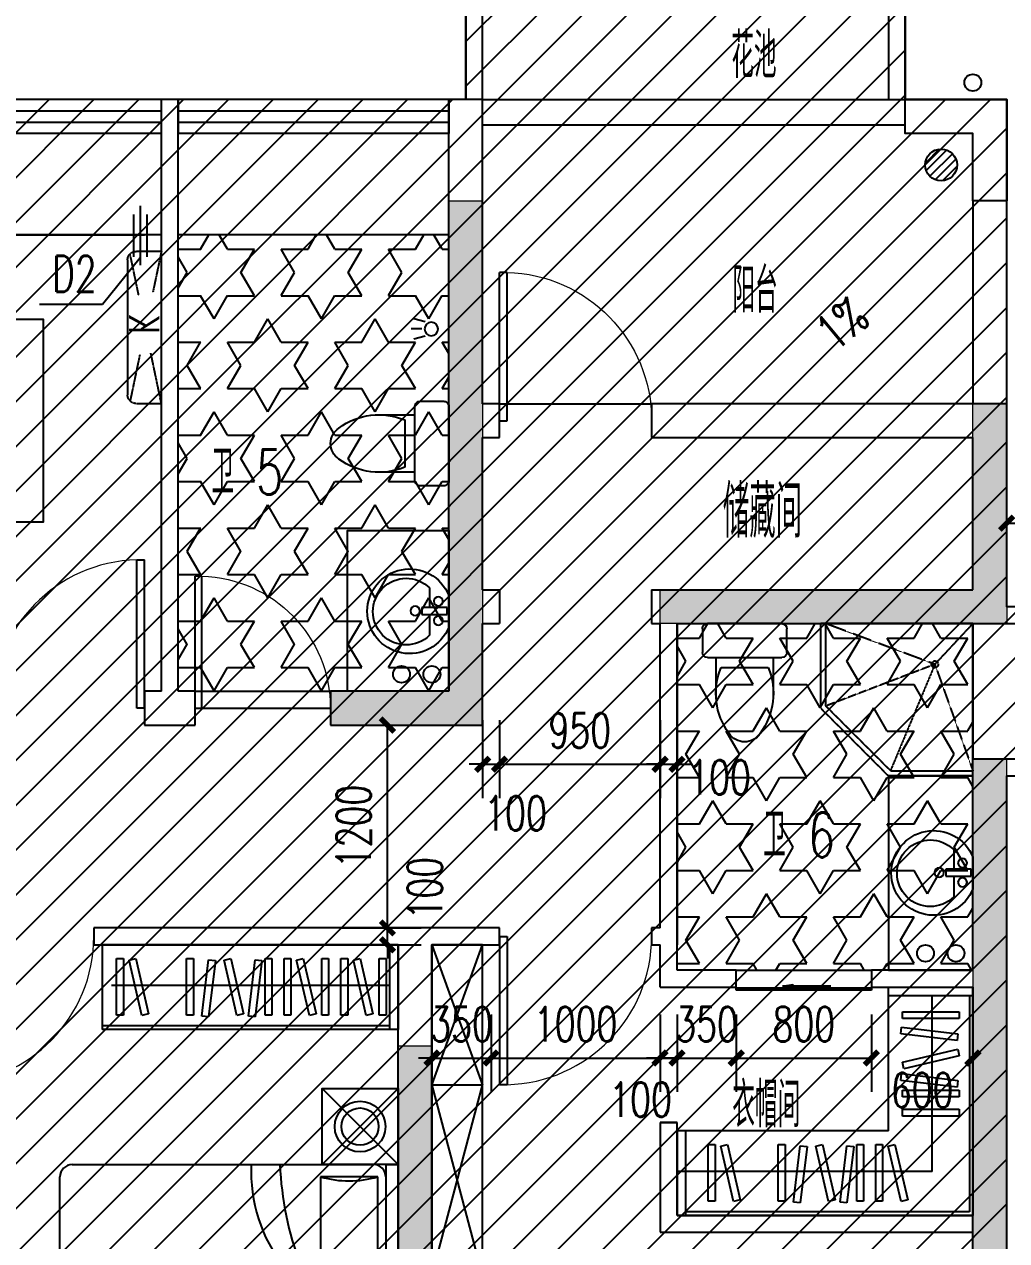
# Model space of a CAD drawing. Extents: x 184967 to 628822, y -100826 to 121332.
# Drawn here: x 289714 to 295525, y 13173 to 20367 of the extents above; entities that cross this region are included whole.
import ezdxf

# ---------------------------------------------------------------- set-up
doc = ezdxf.new("R2010")
doc.units = 0
doc.header["$MEASUREMENT"] = 0
doc.linetypes.add('__DASH', pattern=[0.35, 0.25, -0.1])
doc.linetypes.add('DASH', pattern=[0.35, 0.25, -0.1])
doc.layers.add('4#6#-col-2F~31F$0$COLU', color=7, linetype='Continuous', lineweight=0)
doc.layers.add('4#6#-col-2F~31F$0$COLU_HATCH', color=251, linetype='Continuous', lineweight=0)
for name, color, linetype in [('DIM_LEAD', 3, 'Continuous'), ('EQUIP_地漏', 7, 'Continuous'), ('fur', 252, 'Continuous'), ('KT', 8, 'DASH'), ('lvtry', 9, 'Continuous'), ('PS', 60, 'Continuous'), ('pub_dim1', 190, 'Continuous'), ('PUB_TEXT', 7, 'Continuous'), ('TEXT', 7, 'Continuous'), ('VPIPE-污水', 2, 'DASH'), ('VPIPE-通气', 7, 'TG_T'), ('VPIPE-雨水', 4, 'TG_Y'), ('WALL', 145, 'Continuous'), ('WC', 5, 'Continuous'), ('WINDOW', 141, 'Continuous'), ('厨洁具', 8, 'Continuous'), ('栏杆', 4, 'Continuous'), ('看线', 67, 'Continuous'), ('降板填充', 251, 'Continuous'), ('面积匡算', 1, 'Continuous')]:
    doc.layers.add(name, color=color, linetype=linetype)
doc.styles.add('_TCH_DIM', font='SIMPLEX', dxfattribs={"bigfont": 'GBCBIG'})
doc.styles.add('_TCH_DIM_T3', font='SIMPLEX', dxfattribs={"width": 0.705882, "bigfont": 'GBCBIG'})
doc.styles.add('LHZ', font='RS5.SHX', dxfattribs={"width": 0.7, "height": 2000, "bigfont": 'HZTXT.shx'})
doc.styles.get("Standard").update_dxf_attribs({"font": 'gbenor.shx', "bigfont": 'gbcbig.shx'})
doc.styles.add('TG_LINETYPE', font='GBXWXT', dxfattribs={"width": 0.7, "height": 3, "bigfont": 'GBCBIG'})
doc.styles.add('宋体', font='romans.shx', dxfattribs={"height": 2, "bigfont": 'gbcbig.shx'})
doc.linetypes.add('TG_T', pattern='A,2,-0.3,["T",TG_LINETYPE,S=0.1,R=0,X=-0.23,Y=-0.1],0', length=2.3)
doc.linetypes.add('TG_Y', pattern='A,3,-0.34,["Y",TG_LINETYPE,S=0.1,R=0,X=-0.23,Y=-0.08],0', length=3.34)
doc.dimstyles.new('_TCH_ARCH&&80', dxfattribs={"dimtxt": 204, "dimasz": 80, "dimexe": 200, "dimexo": 240, "dimgap": 98, "dimtad": 1, "dimdec": 0, "dimzin": 0, "dimdsep": 46, "dimtxsty": '_TCH_DIM_T3', "dimblk": 'ARCHTICK', "dimcen": 0.09, "dimclrt": 7, "dimazin": 2, "dimtfac": 1, "dimtdec": 0, "dimtix": 1, "dimtmove": 2, "dimatfit": 3, "dimfxl": 0, "dimtolj": 1, "dimtzin": 0, "dimarcsym": 0})

# ---------------------------------------------------------------- blocks, each defined once
blk = doc.blocks.new('_C1IBA')
at = {"layer": 'fur'}
for p, q in [((450, 750), (0, 1200)), ((0, 750), (450, 1200)), ((0, -750), (450, -1200)), ((450, -750), (0, -1200))]:
    blk.add_line(p, q, dxfattribs=at)
at = {"layer": 'fur', "linetype": 'ByBlock'}
for p, q in [((0, -750), (0, 750)), ((72.3, 750), (0, 750)), ((72.3, -750), (72.3, 750)), ((144.6, 750), (1927.7, 750)), ((506.2, 325.4), (506.2, 750)), ((699, -168.7), (699, 750)), ((458, 677.7), (120.5, 677.7)), ((120.5, 677.7), (120.5, 24.1)), ((458, 24.1), (458, 677.7)), ((2000, 677.7), (2000, -677.7)), ((120.5, 24.1), (458, 24.1)), ((458, -24.1), (120.5, -24.1)), ((120.5, -24.1), (120.5, -677.7)), ((458, -677.7), (458, -24.1)), ((120.5, -677.7), (458, -677.7)), ((72.3, -750), (0, -750)), ((1927.7, -750), (144.6, -750))]:
    blk.add_line(p, q, dxfattribs=at)
at = {"layer": 'fur'}
for points in [[(0, 750), (450, 750), (450, 1200), (0, 1200)], [(0, -750), (450, -750), (450, -1200), (0, -1200)]]:
    blk.add_lwpolyline(points, close=True, dxfattribs=at)
for centre, radius in [((225, 975), 150), ((225, 975), 110), ((225, -975), 150), ((225, -975), 110)]:
    blk.add_circle(centre, radius, dxfattribs=at)
at = {"layer": 'fur', "linetype": 'ByBlock'}
for centre, radius, start, end in [((144.6, 677.7), 72.3, 90, 180), ((1927.7, 677.7), 72.3, 0, 90), ((289.3, 1256.2), 602.6, 253.7398, 286.26021), ((2018.8, 305.8), 1512.7, 179.25816, 197.80337), ((1391.5, 376.7), 886.1, 182.53978, 216.04031), ((289.3, -554.4), 602.6, 73.7398, 106.26021), ((289.3, 554.4), 602.6, 253.7398, 286.26021), ((-1236.6, -834.3), 1937.4, 2.49342, 20.4717), ((-52.2, -711.7), 922.1, 357.6218, 37.95101), ((144.6, -677.7), 72.3, 180, 270), ((289.3, -1256.2), 602.6, 73.7398, 106.26021), ((1927.7, -677.7), 72.3, 270, 0)]:
    blk.add_arc(centre, radius, start, end, dxfattribs=at)
at = {"layer": 'fur', "flags": 9}
for tag in ['XSIZE', 'YSIZE']:
    blk.add_attdef(tag, (0, 0), '', height=0.5, dxfattribs=at)
blk = doc.blocks.new('PMJJ0073')
at = {"layer": 'fur'}
for p, q in [((0, 600), (0, 1100)), ((0, 1100), (500, 1100)), ((500, 1100), (500, 600)), ((179.6, 853.6), (144.8, 952.5)), ((190.2, 895), (200.8, 984.4)), ((222.3, 917.9), (257.8, 992.1)), ((241.4, 920.3), (309.1, 981.5)), ((262.6, 915.6), (362.3, 946.7)), ((196.4, 818.2), (96.8, 877.3)), ((275.9, 907.7), (402.4, 882.3)), ((292.7, 884.9), (406.5, 797.2)), ((224, 802.3), (97.4, 785.4)), ((264.9, 806.1), (151.3, 706.7)), ((290.9, 830), (255.5, 672.3)), ((298.7, 852.9), (352.5, 709.1)), ((500, 600), (0, 600)), ((473.3, -599.7), (473.3, 600.1)), ((100, 36.1), (476.7, 36.1)), ((100, -100.6), (473.3, -100.6)), ((0, -600), (0, -1100)), ((500, -600), (0, -600)), ((500, -1100), (500, -600)), ((264.9, -806.1), (151.3, -706.7)), ((290.9, -830), (255.5, -672.3)), ((298.7, -852.9), (352.5, -709.1)), ((224, -802.3), (97.4, -785.4)), ((196.4, -818.2), (96.8, -877.3)), ((179.6, -853.6), (144.8, -952.5)), ((292.7, -884.9), (406.5, -797.2)), ((190.2, -895), (200.8, -984.4)), ((222.3, -917.9), (257.8, -992.1)), ((241.4, -920.3), (309.1, -981.5)), ((262.6, -915.6), (362.3, -946.7)), ((275.9, -907.7), (402.4, -882.3)), ((0, -1100), (500, -1100))]:
    blk.add_line(p, q, dxfattribs=at)
for points in [[(0, -600), (0, 600), (2000, 600), (2000, -600), (0, -600)], [(100, 36.1), (100, 500), (473.3, 500)], [(473.3, 500), (100, 500)], [(100, -500), (100, -100.6)], [(473.3, -500), (100, -500)]]:
    blk.add_lwpolyline(points, dxfattribs=at)
blk.add_lwpolyline([(638.2, 599.6), (811.5, -600.6, -0.282106), (1130.7, -324.1), (644.3, 554)], format="xyb", dxfattribs=at)
for centre, radius in [((250.4, 832.3), 160), ((239.2, 860.3), 60), ((250.4, -832.3), 160), ((239.2, -860.3), 60)]:
    blk.add_circle(centre, radius, dxfattribs=at)
blk = doc.blocks.new('QRFDSEGV')
at = {"layer": 'fur'}
for p, q in [((1348887.1, 1062998.7), (1348387.1, 1062998.7)), ((1348387.1, 1062998.7), (1348387.1, 1061648.7)), ((1348887.1, 1062948.7), (1348387.1, 1062948.7)), ((1348407.1, 1062948.7), (1348407.1, 1061668.7)), ((1348627.1, 1061908.7), (1348627.1, 1062948.7)), ((1348887.1, 1062148.7), (1348887.1, 1062998.7)), ((1348803.8, 1062853), (1348467.7, 1062853)), ((1348467.7, 1062853), (1348467.7, 1062812.7)), ((1348467.7, 1062812.7), (1348803.8, 1062812.7)), ((1348803.8, 1062812.7), (1348803.8, 1062853)), ((1348808.9, 1062762.5), (1348475.2, 1062722.5)), ((1348475.2, 1062722.5), (1348480, 1062682.5)), ((1348480, 1062682.5), (1348813.7, 1062722.4)), ((1348813.7, 1062722.4), (1348808.9, 1062762.5)), ((1348476.9, 1062631.3), (1348467.8, 1062592)), ((1348467.8, 1062592), (1348795.2, 1062516)), ((1348804.3, 1062555.3), (1348476.9, 1062631.3)), ((1348795.2, 1062516), (1348804.3, 1062555.3)), ((1348808.9, 1062486.8), (1348475.2, 1062446.8)), ((1348475.2, 1062446.8), (1348480, 1062406.8)), ((1348480, 1062406.8), (1348813.7, 1062446.7)), ((1348813.7, 1062446.7), (1348808.9, 1062486.8)), ((1348803.8, 1062389.1), (1348467.7, 1062389.1)), ((1348467.7, 1062389.1), (1348467.7, 1062348.7)), ((1348803.8, 1062348.7), (1348803.8, 1062389.1)), ((1348467.7, 1062348.7), (1348803.8, 1062348.7)), ((1348803.8, 1062275.8), (1348467.7, 1062275.8)), ((1348467.7, 1062275.8), (1348467.7, 1062235.4)), ((1348467.7, 1062235.4), (1348803.8, 1062235.4)), ((1348803.8, 1062235.4), (1348803.8, 1062275.8)), ((1348887.1, 1062148.7), (1350137.1, 1062148.7)), ((1350087.1, 1062148.7), (1350087.1, 1061648.7)), ((1350137.1, 1062148.7), (1350137.1, 1061648.7)), ((1348847.9, 1062067.9), (1348771.9, 1061740.5)), ((1348811.2, 1061731.4), (1348887.2, 1062058.8)), ((1348887.2, 1062058.8), (1348847.9, 1062067.9)), ((1348920.7, 1062068.1), (1348920.7, 1061732)), ((1348961, 1062068.1), (1348920.7, 1062068.1)), ((1348961, 1061732), (1348961, 1062068.1)), ((1349033.9, 1062068.1), (1349033.9, 1061732)), ((1349074.3, 1062068.1), (1349033.9, 1062068.1)), ((1349074.3, 1061732), (1349074.3, 1062068.1)), ((1349132.1, 1062060.6), (1349092, 1062055.8)), ((1349092, 1062055.8), (1349132, 1061722.1)), ((1349172, 1061726.9), (1349132.1, 1062060.6)), ((1349277.2, 1062067.9), (1349201.3, 1061740.5)), ((1349240.6, 1061731.4), (1349316.5, 1062058.8)), ((1349316.5, 1062058.8), (1349277.2, 1062067.9)), ((1349407.8, 1062060.6), (1349367.7, 1062055.8)), ((1349367.7, 1062055.8), (1349407.7, 1061722.1)), ((1349447.7, 1061726.9), (1349407.8, 1062060.6)), ((1349497.9, 1062068.1), (1349497.9, 1061732)), ((1349538.3, 1062068.1), (1349497.9, 1062068.1)), ((1349538.3, 1061732), (1349538.3, 1062068.1)), ((1349839, 1062067.9), (1349763, 1061740.5)), ((1349802.3, 1061731.4), (1349878.3, 1062058.8)), ((1349878.3, 1062058.8), (1349839, 1062067.9)), ((1349911.7, 1062068.1), (1349911.7, 1061732)), ((1349952.1, 1062068.1), (1349911.7, 1062068.1)), ((1349952.1, 1061732), (1349952.1, 1062068.1)), ((1348627.1, 1061908.7), (1350137.1, 1061908.7)), ((1348771.9, 1061740.5), (1348811.2, 1061731.4)), ((1348920.7, 1061732), (1348961, 1061732)), ((1349033.9, 1061732), (1349074.3, 1061732)), ((1349132, 1061722.1), (1349172, 1061726.9)), ((1349201.3, 1061740.5), (1349240.6, 1061731.4)), ((1349407.7, 1061722.1), (1349447.7, 1061726.9)), ((1349497.9, 1061732), (1349538.3, 1061732)), ((1349763, 1061740.5), (1349802.3, 1061731.4)), ((1349911.7, 1061732), (1349952.1, 1061732)), ((1348387.1, 1061648.7), (1350137.1, 1061648.7)), ((1348407.1, 1061668.7), (1350087.1, 1061668.7))]:
    blk.add_line(p, q, dxfattribs=at)
blk = doc.blocks.new('YJ-001')
at = {"layer": 'fur'}
for p, q in [((0, 150), (0, -1600)), ((0, 150), (500, 150)), ((500, 150), (500, -1600)), ((0, 100), (500, 100)), ((80.6, 78.6), (416.7, 78.6)), ((80.6, 38.3), (80.6, 78.6)), ((240, 100), (240, -1544.3)), ((416.7, 78.6), (416.7, 38.3)), ((480, 100), (480, -1600)), ((416.7, 38.3), (80.6, 38.3)), ((80.8, -75.2), (408.2, 0.7)), ((408.2, 0.7), (417.3, -38.6)), ((417.3, -38.6), (89.9, -114.5)), ((89.9, -114.5), (80.8, -75.2)), ((80.6, -148), (416.7, -148)), ((80.6, -188.3), (80.6, -148)), ((416.7, -188.3), (80.6, -188.3)), ((416.7, -148), (416.7, -188.3)), ((80.6, -261.3), (416.7, -261.3)), ((80.6, -301.6), (80.6, -261.3)), ((416.7, -261.3), (416.7, -301.6)), ((416.7, -301.6), (80.6, -301.6)), ((80.8, -410.8), (408.2, -334.9)), ((408.2, -334.9), (417.3, -374.2)), ((89.9, -450.1), (80.8, -410.8)), ((417.3, -374.2), (89.9, -450.1)), ((80.6, -483.6), (416.7, -483.6)), ((80.6, -524), (80.6, -483.6)), ((416.7, -483.6), (416.7, -524)), ((416.7, -524), (80.6, -524)), ((80.6, -596.9), (416.7, -596.9)), ((80.6, -637.2), (80.6, -596.9)), ((416.7, -637.2), (80.6, -637.2)), ((416.7, -596.9), (416.7, -637.2)), ((88.1, -695), (92.9, -655)), ((421.8, -735), (88.1, -695)), ((92.9, -655), (426.6, -694.9)), ((426.6, -694.9), (421.8, -735)), ((80.8, -840.2), (408.2, -764.2)), ((408.2, -764.2), (417.3, -803.5)), ((89.9, -879.5), (80.8, -840.2)), ((417.3, -803.5), (89.9, -879.5)), ((88.1, -970.7), (92.9, -930.7)), ((92.9, -930.7), (426.6, -970.6)), ((421.8, -1010.7), (88.1, -970.7)), ((426.6, -970.6), (421.8, -1010.7)), ((80.6, -1060.9), (416.7, -1060.9)), ((80.6, -1101.2), (80.6, -1060.9)), ((416.7, -1060.9), (416.7, -1101.2)), ((416.7, -1101.2), (80.6, -1101.2)), ((80.8, -1401.9), (408.2, -1325.9)), ((417.3, -1365.3), (89.9, -1441.2)), ((408.2, -1325.9), (417.3, -1365.3)), ((89.9, -1441.2), (80.8, -1401.9)), ((80.6, -1474.7), (416.7, -1474.7)), ((80.6, -1515), (80.6, -1474.7)), ((416.7, -1474.7), (416.7, -1515)), ((416.7, -1515), (80.6, -1515)), ((0, -1600), (500, -1600))]:
    blk.add_line(p, q, dxfattribs=at)
blk = doc.blocks.new('A$C56AD2C29')
at = {"layer": 'lvtry'}
for p, q in [((499.3, 30), (499.3, 470)), ((529.3, 500), (669.3, 500)), ((699.3, 470), (699.3, 30)), ((498.9, 419.7), (268.9, 419.7)), ((438.9, 110.3), (438.9, 389.7)), ((498.9, 80.3), (268.9, 80.3)), ((669.3, 0), (529.3, 0))]:
    blk.add_line(p, q, dxfattribs=at)
for centre, radius, start, end in [((529.3, 470), 30, 90, 180), ((669.3, 470), 30, 0, 90), ((286.5, 22.6), 397.5, 67.45048, 126.63814), ((109.8, 250), 109.8, 123.45086, 236.54914), ((286.5, 477.4), 397.5, 233.36186, 292.54952), ((529.3, 30), 30, 180, 270), ((669.3, 30), 30, 270, 0)]:
    blk.add_arc(centre, radius, start, end, dxfattribs=at)
blk = doc.blocks.new('A$C3F876921')
at = {"layer": 'WC', "xscale": -1, "rotation": 179.9999999999959}
blk.add_blockref('A$C56AD2C29', (0, 500), dxfattribs=at)
blk = doc.blocks.new('EDSZGFC')
at = {"linetype": '__DASH'}
for p, q in [((-204454.5, 1229631.6), (-204454.5, 1230131.6)), ((-203554.5, 1230131.6), (-204454.5, 1230131.6)), ((-204424.5, 1229644), (-204424.5, 1230131.6)), ((-203779.3, 1229890.8), (-204424.5, 1230131.6)), ((-203779.3, 1229890.8), (-203554.5, 1230131.6)), ((-203554.5, 1229331.6), (-203554.5, 1230131.6)), ((-203554.5, 1229231.6), (-203554.5, 1230131.6)), ((-203779.3, 1229890.8), (-204424.5, 1229644)), ((-203779.3, 1229890.8), (-204042.1, 1229261.6)), ((-203779.3, 1229890.8), (-203554.5, 1229261.6)), ((-204042.1, 1229261.6), (-204424.5, 1229644)), ((-204054.5, 1229231.6), (-204454.5, 1229631.6)), ((-204054.5, 1229231.6), (-203554.5, 1229231.6)), ((-204042.1, 1229261.6), (-203554.5, 1229261.6))]:
    blk.add_line(p, q, dxfattribs=at)
blk.add_circle((-203779.3, 1229890.8), 20, dxfattribs=at)
blk = doc.blocks.new('$plan$00001628')
for p, q in [((-20.3, 0), (20.3, 0)), ((20.3, 0), (20.3, -150)), ((-20.3, -150), (-20.3, 0)), ((-23.4, -103.9), (-143.6, -103.9)), ((136, -103.9), (23.5, -103.9)), ((20.3, -150), (-20.3, -150))]:
    blk.add_line(p, q)
blk.add_lwpolyline([(-96.6, 9.3, 5.110404), (92.2, 9.3)], format="xyb", close=True)
for centre, radius in [((-57.2, -52), 26.7), ((57.2, -52), 26.7), ((0, -190.1), 27.8)]:
    blk.add_circle(centre, radius)
blk.add_arc((-3.8, -242.5), 196.9, 135.25267, 44.74733)
blk = doc.blocks.new('$plan$00001613')
at = {"layer": 'lvtry'}
for p, q in [((-200, 169.7), (-200, -169.7)), ((-260.4, -139.7), (-260.4, 139.7))]:
    blk.add_line(p, q, dxfattribs=at)
blk.add_lwpolyline([(-430.4, -169.7), (-200, -169.7), (-200, -220, 0.414214), (-170, -250), (-30, -250, 0.414214), (0, -220), (0, 220, 0.414214), (-30, 250), (-170, 250, 0.414214), (-200, 220), (-200, 169.7), (-430.4, 169.7)], format="xyb", dxfattribs=at)
for centre, radius, start, end in [((-412.8, -227.4), 397.5, 67.45048, 126.63814), ((-589.6, 0), 109.8, 123.45086, 236.54914), ((-412.8, 227.4), 397.5, 233.36186, 292.54952)]:
    blk.add_arc(centre, radius, start, end, dxfattribs=at)
blk = doc.blocks.new('A$C0AC6221F')
at = {"layer": 'lvtry'}
for p, q in [((101.2, 175.9), (144.5, 251.1)), ((155.6, 155.6), (212.1, 212.1)), ((175.9, 101.2), (251.1, 144.5))]:
    blk.add_line(p, q, dxfattribs=at)
blk.add_circle((106.1, 106.1), 50, dxfattribs=at)
blk = doc.blocks.new('A$C66E365A4')
at = {"layer": '栏杆'}
for p, q in [((0, 0), (0, -350)), ((-40, -50), (-40, -300)), ((40, -50), (40, -300))]:
    blk.add_line(p, q, dxfattribs=at)
blk = doc.blocks.new('BGSKT')
at = {"layer": 'KT'}
for p, q in [((296983.3, 262161.9), (297281.1, 262099.6)), ((297883.3, 262161.9), (297639.7, 262110.9)), ((297273.5, 262034.3), (296997.9, 261976.6)), ((297624.1, 262027.8), (297868.6, 261976.6))]:
    blk.add_line(p, q, dxfattribs=at)
blk.add_lwpolyline([(296983.3, 262161.9), (297883.3, 262161.9), (297883.3, 262011.9, -0.414214), (297833.3, 261961.9), (297033.3, 261961.9, -0.414214), (296983.3, 262011.9)], format="xyb", close=True, dxfattribs=at)
at = {"layer": 'KT', "style": 'LHZ', "width": 0.7}
blk.add_text('K', height=180, dxfattribs=at).set_placement((297396.9, 261969.3))
blk = doc.blocks.new('$TwtSys$00000141')
for p, q in [((-94.2, 7.7), (-10.1, 91.8)), ((-94.2, 7.7), (-10.1, 91.8)), ((-87.2, -35.1), (35.1, 87.2)), ((-87.2, -35.1), (35.1, 87.2)), ((-66.5, -66.5), (66.5, 66.5)), ((-66.5, -66.5), (66.5, 66.5)), ((-32.4, -87.1), (87.6, 32.9)), ((-32.4, -87.1), (87.6, 32.9)), ((11.4, -92.3), (92.3, -11.4)), ((11.4, -92.3), (92.3, -11.4))]:
    blk.add_line(p, q)
blk.add_circle((0, 0), 94)
blk.add_circle((0, 0), 94)
blk = doc.blocks.new('$WINLIB2D$00000001')
at = {"color": 0}
for points in [[(-0.5, 0.5), (-0.5, -0.5)], [(-0.5, 0.5), (0.5, 0.5)], [(0.5, -0.5), (0.5, 0.5)], [(0.5, 0.1667), (-0.5, 0.1667)], [(0.5, -0.1667), (-0.5, -0.1667)], [(-0.5, -0.5), (0.5, -0.5)]]:
    blk.add_lwpolyline(points, dxfattribs=at)
blk = doc.blocks.new('$DorLib2D$00000001')
for p, q in [((0.45, 0.975), (0.5, 0.975)), ((0.45, 0), (0.45, 0.975)), ((0.5, 0), (0.5, 0.975)), ((0.5, 0), (0.45, 0))]:
    blk.add_line(p, q)
at = {"lineweight": 13}
blk.add_arc((0.475, 0), 0.975, 91.46928, 180, dxfattribs=at)
blk = doc.blocks.new('$DORLIB2D$00000129')
at = {"color": 0, "linetype": 'Continuous'}
for p, q in [((-0.5, 0.545), (-0.5, 0.6866)), ((-0.5, 0.6866), (0.5, 0.6866)), ((0.5, 0.6866), (0.5, 0.545)), ((0.5, 0.545), (-0.5, 0.545)), ((-0.5, 0.5), (-0.5, 0.545)), ((0.5, 0.5), (0.5, 0.545)), ((-0.2, 0.4375), (0.1584, 0.4375)), ((0.1584, 0.4375), (0.0804, 0.3408)), ((0.0804, 0.3408), (0.0804, 0.4375))]:
    blk.add_line(p, q, dxfattribs=at)
blk = doc.blocks.new('_ArchTick')
at = {"color": 0, "linetype": 'ByBlock', "const_width": 0.4}
blk.add_lwpolyline([(-0.5, -0.5), (0.5, 0.5)], dxfattribs=at)
blk = doc.blocks.new('*D556')
at = {"layer": 'Defpoints', "color": 0, "transparency": 16777216}
for p in [(12500, -3105.8), (11900, -3600), (12500, -3600)]:
    blk.add_point(p, dxfattribs=at)
at = {"layer": 'pub_dim1', "color": 0, "lineweight": -2, "transparency": 16777216}
for p, q in [((11900, -3360), (11900, -2905.8)), ((12500, -3360), (12500, -2905.8)), ((11900, -3105.8), (12500, -3105.8))]:
    blk.add_line(p, q, dxfattribs=at)
at = {"layer": 'pub_dim1', "color": 0, "lineweight": -2, "transparency": 16777216, "xscale": 80, "yscale": 80, "zscale": 80, "rotation": 180}
blk.add_blockref('_ArchTick', (11900, -3105.8), dxfattribs=at)
at = {"layer": 'pub_dim1', "color": 0, "lineweight": -2, "transparency": 16777216, "xscale": 80, "yscale": 80, "zscale": 80}
blk.add_blockref('_ArchTick', (12500, -3105.8), dxfattribs=at)
at = {"layer": 'pub_dim1', "color": 7, "transparency": 16777216, "insert": (12200, -2905.8), "char_height": 204, "attachment_point": 5, "style": '_TCH_DIM_T3'}
blk.add_mtext('\\A1;600', dxfattribs=at)
blk = doc.blocks.new('*D576')
at = {"layer": 'Defpoints', "color": 0, "transparency": 16777216}
for p in [(7715.2, -5500), (8237, -5500), (7715.2, -5600)]:
    blk.add_point(p, dxfattribs=at)
at = {"layer": 'pub_dim1', "color": 0, "lineweight": -2, "transparency": 16777216}
for p, q in [((8237, -5500), (8237, -5420)), ((7955.2, -5500), (8437, -5500)), ((8237, -5600), (8237, -5500)), ((7955.2, -5600), (8437, -5600)), ((8237, -5600), (8237, -5680))]:
    blk.add_line(p, q, dxfattribs=at)
at = {"layer": 'pub_dim1', "color": 0, "lineweight": -2, "transparency": 16777216, "xscale": 80, "yscale": 80, "zscale": 80}
for p, rotation in [((8237, -5500), 270), ((8237, -5600), 90)]:
    blk.add_blockref('_ArchTick', p, dxfattribs=dict(at, rotation=rotation))
at = {"layer": 'pub_dim1', "color": 7, "transparency": 16777216, "insert": (8458, -5265.1), "char_height": 204, "attachment_point": 5, "rotation": 90, "style": '_TCH_DIM_T3'}
blk.add_mtext('\\A1;100', dxfattribs=at)
blk = doc.blocks.new('*D577')
at = {"layer": 'Defpoints', "color": 0, "transparency": 16777216}
for p in [(7715.2, -4300), (8237, -4300), (7715.2, -5500)]:
    blk.add_point(p, dxfattribs=at)
at = {"layer": 'pub_dim1', "color": 0, "lineweight": -2, "transparency": 16777216}
for p, q in [((7955.2, -4300), (8437, -4300)), ((8237, -5500), (8237, -4300)), ((7955.2, -5500), (8437, -5500))]:
    blk.add_line(p, q, dxfattribs=at)
at = {"layer": 'pub_dim1', "color": 0, "lineweight": -2, "transparency": 16777216, "xscale": 80, "yscale": 80, "zscale": 80}
for p, rotation in [((8237, -4300), 90), ((8237, -5500), 270)]:
    blk.add_blockref('_ArchTick', p, dxfattribs=dict(at, rotation=rotation))
at = {"layer": 'pub_dim1', "color": 7, "transparency": 16777216, "insert": (8037, -4900), "char_height": 204, "attachment_point": 5, "rotation": 90, "style": '_TCH_DIM_T3'}
blk.add_mtext('\\A1;1200', dxfattribs=at)
blk = doc.blocks.new('*D578')
at = {"layer": 'Defpoints', "color": 0, "transparency": 16777216}
for p in [(8800, -4030.4), (8900, -4030.4), (8900, -4531.9)]:
    blk.add_point(p, dxfattribs=at)
at = {"layer": 'pub_dim1', "color": 0, "lineweight": -2, "transparency": 16777216}
for p, q in [((8800, -4270.4), (8800, -4731.9)), ((8900, -4270.4), (8900, -4731.9)), ((8800, -4531.9), (8720, -4531.9)), ((8800, -4531.9), (8900, -4531.9)), ((8900, -4531.9), (8980, -4531.9))]:
    blk.add_line(p, q, dxfattribs=at)
at = {"layer": 'pub_dim1', "color": 0, "lineweight": -2, "transparency": 16777216, "xscale": 80, "yscale": 80, "zscale": 80}
blk.add_blockref('_ArchTick', (8800, -4531.9), dxfattribs=at)
at = {"layer": 'pub_dim1', "color": 0, "lineweight": -2, "transparency": 16777216, "xscale": 80, "yscale": 80, "zscale": 80, "rotation": 180}
blk.add_blockref('_ArchTick', (8900, -4531.9), dxfattribs=at)
at = {"layer": 'pub_dim1', "color": 7, "transparency": 16777216, "insert": (8995, -4822.5), "char_height": 204, "attachment_point": 5, "style": '_TCH_DIM_T3'}
blk.add_mtext('\\A1;100', dxfattribs=at)
blk = doc.blocks.new('*D579')
at = {"layer": 'Defpoints', "color": 0, "transparency": 16777216}
for p in [(8900, -4030.4), (9850, -4030.4), (9850, -4531.9)]:
    blk.add_point(p, dxfattribs=at)
at = {"layer": 'pub_dim1', "color": 0, "lineweight": -2, "transparency": 16777216}
for p, q in [((8900, -4270.4), (8900, -4731.9)), ((9850, -4270.4), (9850, -4731.9)), ((8900, -4531.9), (9850, -4531.9))]:
    blk.add_line(p, q, dxfattribs=at)
at = {"layer": 'pub_dim1', "color": 0, "lineweight": -2, "transparency": 16777216, "xscale": 80, "yscale": 80, "zscale": 80, "rotation": 180}
blk.add_blockref('_ArchTick', (8900, -4531.9), dxfattribs=at)
at = {"layer": 'pub_dim1', "color": 0, "lineweight": -2, "transparency": 16777216, "xscale": 80, "yscale": 80, "zscale": 80}
blk.add_blockref('_ArchTick', (9850, -4531.9), dxfattribs=at)
at = {"layer": 'pub_dim1', "color": 7, "transparency": 16777216, "insert": (9375, -4331.9), "char_height": 204, "attachment_point": 5, "style": '_TCH_DIM_T3'}
blk.add_mtext('\\A1;950', dxfattribs=at)
blk = doc.blocks.new('*D580')
at = {"layer": 'Defpoints', "color": 0, "transparency": 16777216}
for p in [(9850, -4030.4), (9950, -4030.4), (9950, -4531.9)]:
    blk.add_point(p, dxfattribs=at)
at = {"layer": 'pub_dim1', "color": 0, "lineweight": -2, "transparency": 16777216}
for p, q in [((9850, -4270.4), (9850, -4731.9)), ((9950, -4270.4), (9950, -4731.9)), ((9850, -4531.9), (9770, -4531.9)), ((9850, -4531.9), (9950, -4531.9)), ((9950, -4531.9), (10030, -4531.9))]:
    blk.add_line(p, q, dxfattribs=at)
at = {"layer": 'pub_dim1', "color": 0, "lineweight": -2, "transparency": 16777216, "xscale": 80, "yscale": 80, "zscale": 80}
blk.add_blockref('_ArchTick', (9850, -4531.9), dxfattribs=at)
at = {"layer": 'pub_dim1', "color": 0, "lineweight": -2, "transparency": 16777216, "xscale": 80, "yscale": 80, "zscale": 80, "rotation": 180}
blk.add_blockref('_ArchTick', (9950, -4531.9), dxfattribs=at)
at = {"layer": 'pub_dim1', "color": 7, "transparency": 16777216, "insert": (10201.4, -4609.4), "char_height": 204, "attachment_point": 5, "style": '_TCH_DIM_T3'}
blk.add_mtext('\\A1;100', dxfattribs=at)
blk = doc.blocks.new('*D581')
at = {"layer": 'Defpoints', "color": 0, "transparency": 16777216}
for p in [(8500, -5772.4), (8850, -5772.4), (8850, -6269.5)]:
    blk.add_point(p, dxfattribs=at)
at = {"layer": 'pub_dim1', "color": 0, "lineweight": -2, "transparency": 16777216}
for p, q in [((8500, -6012.4), (8500, -6469.5)), ((8850, -6012.4), (8850, -6469.5)), ((8500, -6269.5), (8420, -6269.5)), ((8500, -6269.5), (8850, -6269.5)), ((8850, -6269.5), (8930, -6269.5))]:
    blk.add_line(p, q, dxfattribs=at)
at = {"layer": 'pub_dim1', "color": 0, "lineweight": -2, "transparency": 16777216, "xscale": 80, "yscale": 80, "zscale": 80}
blk.add_blockref('_ArchTick', (8500, -6269.5), dxfattribs=at)
at = {"layer": 'pub_dim1', "color": 0, "lineweight": -2, "transparency": 16777216, "xscale": 80, "yscale": 80, "zscale": 80, "rotation": 180}
blk.add_blockref('_ArchTick', (8850, -6269.5), dxfattribs=at)
at = {"layer": 'pub_dim1', "color": 7, "transparency": 16777216, "insert": (8675, -6069.5), "char_height": 204, "attachment_point": 5, "style": '_TCH_DIM_T3'}
blk.add_mtext('\\A1;350', dxfattribs=at)
blk = doc.blocks.new('*D582')
at = {"layer": 'Defpoints', "color": 0, "transparency": 16777216}
for p in [(8850, -5772.4), (9850, -5772.4), (9850, -6269.5)]:
    blk.add_point(p, dxfattribs=at)
at = {"layer": 'pub_dim1', "color": 0, "lineweight": -2, "transparency": 16777216}
for p, q in [((8850, -6012.4), (8850, -6469.5)), ((9850, -6012.4), (9850, -6469.5)), ((8850, -6269.5), (9850, -6269.5))]:
    blk.add_line(p, q, dxfattribs=at)
at = {"layer": 'pub_dim1', "color": 0, "lineweight": -2, "transparency": 16777216, "xscale": 80, "yscale": 80, "zscale": 80, "rotation": 180}
blk.add_blockref('_ArchTick', (8850, -6269.5), dxfattribs=at)
at = {"layer": 'pub_dim1', "color": 0, "lineweight": -2, "transparency": 16777216, "xscale": 80, "yscale": 80, "zscale": 80}
blk.add_blockref('_ArchTick', (9850, -6269.5), dxfattribs=at)
at = {"layer": 'pub_dim1', "color": 7, "transparency": 16777216, "insert": (9350, -6069.5), "char_height": 204, "attachment_point": 5, "style": '_TCH_DIM_T3'}
blk.add_mtext('\\A1;1000', dxfattribs=at)
blk = doc.blocks.new('*D583')
at = {"layer": 'Defpoints', "color": 0, "transparency": 16777216}
for p in [(9850, -5772.4), (9950, -5772.4), (9950, -6269.5)]:
    blk.add_point(p, dxfattribs=at)
at = {"layer": 'pub_dim1', "color": 0, "lineweight": -2, "transparency": 16777216}
for p, q in [((9850, -6012.4), (9850, -6469.5)), ((9950, -6012.4), (9950, -6469.5)), ((9850, -6269.5), (9770, -6269.5)), ((9850, -6269.5), (9950, -6269.5)), ((9950, -6269.5), (10030, -6269.5))]:
    blk.add_line(p, q, dxfattribs=at)
at = {"layer": 'pub_dim1', "color": 0, "lineweight": -2, "transparency": 16777216, "xscale": 80, "yscale": 80, "zscale": 80}
blk.add_blockref('_ArchTick', (9850, -6269.5), dxfattribs=at)
at = {"layer": 'pub_dim1', "color": 0, "lineweight": -2, "transparency": 16777216, "xscale": 80, "yscale": 80, "zscale": 80, "rotation": 180}
blk.add_blockref('_ArchTick', (9950, -6269.5), dxfattribs=at)
at = {"layer": 'pub_dim1', "color": 7, "transparency": 16777216, "insert": (9734.5, -6515.3), "char_height": 204, "attachment_point": 5, "style": '_TCH_DIM_T3'}
blk.add_mtext('\\A1;100', dxfattribs=at)
blk = doc.blocks.new('*D584')
at = {"layer": 'Defpoints', "color": 0, "transparency": 16777216}
for p in [(9950, -5772.4), (10300, -5772.4), (10300, -6269.5)]:
    blk.add_point(p, dxfattribs=at)
at = {"layer": 'pub_dim1', "color": 0, "lineweight": -2, "transparency": 16777216}
for p, q in [((9950, -6012.4), (9950, -6469.5)), ((10300, -6012.4), (10300, -6469.5)), ((9950, -6269.5), (9870, -6269.5)), ((9950, -6269.5), (10300, -6269.5)), ((10300, -6269.5), (10380, -6269.5))]:
    blk.add_line(p, q, dxfattribs=at)
at = {"layer": 'pub_dim1', "color": 0, "lineweight": -2, "transparency": 16777216, "xscale": 80, "yscale": 80, "zscale": 80}
blk.add_blockref('_ArchTick', (9950, -6269.5), dxfattribs=at)
at = {"layer": 'pub_dim1', "color": 0, "lineweight": -2, "transparency": 16777216, "xscale": 80, "yscale": 80, "zscale": 80, "rotation": 180}
blk.add_blockref('_ArchTick', (10300, -6269.5), dxfattribs=at)
at = {"layer": 'pub_dim1', "color": 7, "transparency": 16777216, "insert": (10125, -6069.5), "char_height": 204, "attachment_point": 5, "style": '_TCH_DIM_T3'}
blk.add_mtext('\\A1;350', dxfattribs=at)
blk = doc.blocks.new('*D585')
at = {"layer": 'Defpoints', "color": 0, "transparency": 16777216}
for p in [(10300, -5772.4), (11100, -5772.4), (11100, -6269.5)]:
    blk.add_point(p, dxfattribs=at)
at = {"layer": 'pub_dim1', "color": 0, "lineweight": -2, "transparency": 16777216}
for p, q in [((10300, -6012.4), (10300, -6469.5)), ((11100, -6012.4), (11100, -6469.5)), ((10300, -6269.5), (11100, -6269.5))]:
    blk.add_line(p, q, dxfattribs=at)
at = {"layer": 'pub_dim1', "color": 0, "lineweight": -2, "transparency": 16777216, "xscale": 80, "yscale": 80, "zscale": 80, "rotation": 180}
blk.add_blockref('_ArchTick', (10300, -6269.5), dxfattribs=at)
at = {"layer": 'pub_dim1', "color": 0, "lineweight": -2, "transparency": 16777216, "xscale": 80, "yscale": 80, "zscale": 80}
blk.add_blockref('_ArchTick', (11100, -6269.5), dxfattribs=at)
at = {"layer": 'pub_dim1', "color": 7, "transparency": 16777216, "insert": (10700, -6069.5), "char_height": 204, "attachment_point": 5, "style": '_TCH_DIM_T3'}
blk.add_mtext('\\A1;800', dxfattribs=at)
blk = doc.blocks.new('*D586')
at = {"layer": 'Defpoints', "color": 0, "transparency": 16777216}
for p in [(11100, -5772.4), (11700, -5772.4), (11700, -6269.5)]:
    blk.add_point(p, dxfattribs=at)
at = {"layer": 'pub_dim1', "color": 0, "lineweight": -2, "transparency": 16777216}
for p, q in [((11100, -6012.4), (11100, -6469.5)), ((11700, -6012.4), (11700, -6469.5)), ((11100, -6269.5), (11116.9, -6269.5)), ((11700, -6269.5), (11683.1, -6269.5))]:
    blk.add_line(p, q, dxfattribs=at)
at = {"layer": 'pub_dim1', "color": 0, "lineweight": -2, "transparency": 16777216, "xscale": 80, "yscale": 80, "zscale": 80, "rotation": 180}
blk.add_blockref('_ArchTick', (11100, -6269.5), dxfattribs=at)
at = {"layer": 'pub_dim1', "color": 0, "lineweight": -2, "transparency": 16777216, "xscale": 80, "yscale": 80, "zscale": 80}
blk.add_blockref('_ArchTick', (11700, -6269.5), dxfattribs=at)
at = {"layer": 'pub_dim1', "color": 7, "transparency": 16777216, "insert": (11400, -6459.7), "char_height": 204, "attachment_point": 5, "style": '_TCH_DIM_T3'}
blk.add_mtext('\\A1;600', dxfattribs=at)
blk = doc.blocks.new('4.6.31')
at = {"layer": '4#6#-col-2F~31F$0$COLU_HATCH'}
for points in [[(25900, 15500), (25900, 18400), (26100, 18400), (26100, 15300), (25900, 15300), (25200, 15300), (25200, 15500)], [(27150, 16100), (29000, 16100), (29000, 17200), (29200, 17200), (29200, 15900), (27150, 15900)], [(29000, 9100), (29200, 9100), (29200, 15100), (29000, 15100), (29000, 9300), (28800, 9300), (28800, 9100)], [(26000, 9100), (26000, 9100), (26000, 9300), (25800, 9300), (25800, 9300), (25800, 13200), (25800, 13200), (25800, 13400), (25600, 13400), (25600, 13200), (25600, 13200), (25600, 10100), (25100, 10100), (25100, 9900), (25600, 9900), (25600, 9100)]]:
    blk.add_hatch(color=252, dxfattribs=at).paths.add_polyline_path(points)
at = {"layer": '4#6#-col-2F~31F$0$COLU', "color": 6}
for points in [[(25900, 15500), (25900, 18400), (26100, 18400), (26100, 15300), (25900, 15300), (25200, 15300), (25200, 15500), (25900, 15500)], [(29000, 9100), (29200, 9100), (29200, 15100), (29000, 15100), (29000, 9300), (28800, 9300), (28800, 9100), (29000, 9100)], [(25800, 9300), (25800, 9400), (25800, 9400), (25800, 13200), (25800, 13200), (25800, 13400), (25600, 13400), (25600, 13200), (25600, 13200), (25600, 10100), (25100, 10100), (25100, 9900), (25600, 9900), (25600, 9100), (25800, 9100), (26000, 9100), (26000, 9300), (25800, 9300)]]:
    blk.add_lwpolyline(points, dxfattribs=at)
blk.add_lwpolyline([(27150, 16100), (29000, 16100), (29000, 17200), (29200, 17200), (29200, 15900), (27150, 15900)], close=True, dxfattribs=at)
blk = doc.blocks.new('46s')
at = {"layer": 'VPIPE-污水', "linetype": 'Continuous'}
for centre in [(34670, -1499.9), (37770, -3149.9)]:
    blk.add_circle(centre, 50, dxfattribs=at)
at = {"layer": 'VPIPE-通气', "linetype": 'Continuous'}
for centre in [(34850, -1499.9), (37950, -3149.9)]:
    blk.add_circle(centre, 50, dxfattribs=at)
at = {"layer": 'VPIPE-雨水', "linetype": 'Continuous'}
blk.add_circle((38050, 2000.1), 50, dxfattribs=at)
blk = doc.blocks.new('C')
at = {"layer": '降板填充', "linetype": 'DASH'}
h = blk.add_hatch(dxfattribs=at)
h.set_pattern_fill('STARS', color=256, scale=200, style=0)
h.set_pattern_definition([(7e-15, (-603798.83, 51207.75), (0, 274.963), [158.75, -158.75]), (60, (-603798.83, 51207.75), (-238.12494, 137.4815), [158.75, -158.75]), (120, (-603719.46, 51345.23), (-238.12494, -137.4815), [158.75, -158.75])])
h.paths.add_polyline_path([(7000, -1400), (8600, -1400), (8600, -4100), (7000, -4100)])
h = blk.add_hatch(dxfattribs=at)
h.set_pattern_fill('STARS', color=256, scale=200, style=0)
h.set_pattern_definition([(7e-15, (-600848.83, 48907.75), (0, 274.963), [158.75, -158.75]), (60, (-600848.83, 48907.75), (-238.12494, 137.4815), [158.75, -158.75]), (120, (-600769.46, 49045.23), (-238.12494, -137.4815), [158.75, -158.75])])
h.paths.add_polyline_path([(9950, -3700), (11700, -3700), (11700, -5750), (9950, -5750)])
at = {"layer": 'DIM_LEAD'}
for p, q in [((6774.2, -1535.9), (6550.8, -1812.1)), ((6774.2, -1535.9), (6550.8, -1812.1)), ((6550.8, -1812.1), (6178.3, -1812.1))]:
    blk.add_line(p, q, dxfattribs=at)
at = {"layer": 'fur'}
for p, q in [((9850, -6650), (9950, -6650)), ((9950, -6650), (9850, -6650)), ((9850, -6650), (9850, -7300)), ((9950, -7200), (9950, -6650)), ((9950, -7200), (11700, -7200)), ((9850, -7300), (11700, -7300))]:
    blk.add_line(p, q, dxfattribs=at)
blk.add_lwpolyline([(8800, -7560.2), (8800, -5600), (8500, -5600), (8500, -7560.2)], close=True, dxfattribs=at)
for points in [[(8500, -5600), (8800, -6430.1), (8500, -6430.1), (8800, -5600)], [(8800, -6430.1), (8500, -6430.1)], [(8500, -7560.2), (8800, -6430.1), (8500, -6430.1), (8800, -7560.2)]]:
    blk.add_lwpolyline(points, dxfattribs=at)
at = {"layer": 'lvtry'}
for points in [[(8600, -4100), (8000, -4100), (8000, -3150), (8600, -3150)], [(11700, -4600), (11200, -4600), (11200, -5750), (11700, -5750)]]:
    blk.add_lwpolyline(points, close=True, dxfattribs=at)
at = {"layer": 'PS'}
blk.add_lwpolyline([(10898.2, -2142.5, 0, 0, 0), (11146.3, -1938.2, 80, 0, 0), (11377.8, -1747.5, 0, 0, 0)], format="xyseb", dxfattribs=at)
at = {"layer": 'WALL'}
for p, q in [((6900, -800), (6900, -600)), ((7000, -600), (6900, -600)), ((7000, -800), (7000, -600)), ((8800, -600), (8600, -600)), ((8600, -600), (8600, -800)), ((8800, -2400), (8800, -600)), ((6900, -4100), (6900, -800)), ((7000, -4100), (7000, -800)), ((8600, -2500), (8600, -800)), ((8900, -2400), (8800, -2400)), ((8900, -2400), (8800, -2400)), ((8900, -2600), (8900, -2400)), ((11900, -2400), (9800, -2400)), ((9800, -2400), (9800, -2600)), ((8600, -3600), (8600, -2500)), ((8800, -2600), (8900, -2600)), ((8800, -2600), (8900, -2600)), ((8800, -3500), (8800, -2600)), ((9800, -2600), (11700, -2600)), ((11700, -3500), (11700, -2600)), ((8800, -3500), (8900, -3500)), ((8900, -3500), (8900, -3700)), ((9800, -3500), (9850, -3500)), ((9800, -3500), (9800, -3700)), ((9850, -3500), (11700, -3500)), ((8600, -4100), (8600, -3600)), ((8800, -4300), (8800, -3700)), ((8800, -3700), (8900, -3700)), ((9800, -3700), (9850, -3700)), ((9850, -5500), (9850, -3700)), ((9950, -3700), (9950, -4200)), ((9950, -3700), (11800, -3700)), ((9950, -5500), (9950, -3700)), ((11800, -3700), (12400, -3700)), ((6900, -4100), (6800, -4100)), ((6800, -4100), (6800, -4300)), ((7100, -4100), (7000, -4100)), ((7100, -4300), (7100, -4100)), ((8600, -4100), (7900, -4100)), ((7900, -4100), (7900, -4300)), ((9950, -4200), (9950, -5600)), ((6800, -4300), (6900, -4300)), ((6900, -4300), (7100, -4300)), ((7900, -4300), (8800, -4300)), ((11700, -5750), (11700, -4500)), ((11700, -4500), (12400, -4500)), ((8400, -5500), (6500, -5500)), ((6500, -5500), (6500, -5600)), ((8900, -5500), (8400, -5500)), ((8900, -5600), (8900, -5500)), ((9850, -5500), (9800, -5500)), ((9800, -5500), (9800, -5600)), ((9950, -5750), (9950, -5500)), ((6500, -5600), (8300, -5600)), ((8300, -9500), (8300, -5600)), ((8500, -5600), (8900, -5600)), ((8500, -9600), (8500, -5600)), ((9800, -5600), (9850, -5600)), ((9850, -5850), (9850, -5600)), ((10300, -5750), (9950, -5750)), ((10300, -5850), (10300, -5750)), ((11700, -5750), (11100, -5750)), ((11100, -5750), (11100, -5850)), ((9850, -5850), (10300, -5850)), ((11100, -5850), (11700, -5850)), ((11700, -10900), (11700, -5850))]:
    blk.add_line(p, q, dxfattribs=at)
blk.add_lwpolyline([(11900, -600), (11900, -1200), (11700, -1200), (11700, -800), (11300, -800), (11300, -600), (11900, -600)], dxfattribs=at)
at = {"layer": 'WINDOW'}
for p, q in [((6900, -1400), (4200, -1400)), ((8600, -1400), (7000, -1400)), ((8900, -2400), (9800, -2400)), ((11700, -3700), (11700, -4500)), ((11700, -4500), (11700, -3700)), ((7100, -4100), (7900, -4100)), ((7100, -4200), (7900, -4200)), ((10300, -5750), (11100, -5750))]:
    blk.add_line(p, q, dxfattribs=at)
blk.add_lwpolyline([(4200, -1400), (6800, -1400)], dxfattribs=at)
at = {"layer": '厨洁具'}
blk.add_line((11700, -6850.1), (11700, -6850.1), dxfattribs=at)
at = {"layer": '看线'}
for points in [[(8700, -600), (8700, 0), (11300, 0), (11300, -600)], [(8800, -600), (8800, -100), (11200, -100), (11200, -600)], [(8800, -600), (11300, -600)], [(8800, -750), (11300, -750)], [(11700, -1200), (11700, -2400)]]:
    blk.add_lwpolyline(points, dxfattribs=at)
at = {"layer": 'EQUIP_地漏', "rotation": 180}
blk.add_blockref('$TwtSys$00000141', (11512.3, -986.9), dxfattribs=at)
at = {"layer": 'fur'}
blk.add_blockref('PMJJ0073', (4200, -2500), dxfattribs=at)
for name, p, rotation in [('YJ-001', (8150, -5600), 269.9999999866598), ('_C1IBA', (8300, -7650), 180.0000001600825)]:
    blk.add_blockref(name, p, dxfattribs=dict(at, rotation=rotation))
at = {"layer": 'fur', "extrusion": (0, 0, -1), "zscale": -1}
blk.add_blockref('QRFDSEGV', (-1360087.1, -1068848.7), dxfattribs=at)
at = {"layer": 'KT', "color": 2, "extrusion": (0, 0, -1), "xscale": -1, "zscale": -1}
blk.add_blockref('A$C66E365A4', (-6774.2, -1229.7), dxfattribs=at)
at = {"layer": 'KT', "xscale": -1, "rotation": 270}
blk.add_blockref('BGSKT', (-255261.9, -299381.3), dxfattribs=at)
at = {"layer": 'lvtry', "xscale": -0.8000001909018977, "yscale": 0.8000001909018977, "zscale": 0.8000001909018977, "rotation": 44.99999999410449}
blk.add_blockref('A$C0AC6221F', (8616.5, -1957.2), dxfattribs=at)
at = {"layer": 'lvtry', "extrusion": (0, 0, -1), "zscale": -1}
for name, p, rotation in [('$plan$00001613', (-8600, -2634.8), 180), ('$plan$00001628', (-8590.7, -3625), 90), ('$plan$00001628', (-11690.7, -5172.8), 90)]:
    blk.add_blockref(name, p, dxfattribs=dict(at, rotation=rotation))
at = {"layer": 'lvtry', "rotation": 90}
blk.add_blockref('A$C3F876921', (10600, -4399.3), dxfattribs=at)
at = {"layer": 'lvtry'}
blk.add_blockref('EDSZGFC', (215254.5, -1233831.6), dxfattribs=at)
at = {"layer": 'WINDOW'}
for name, p, xscale, yscale, zscale in [('$WINLIB2D$00000001', (5550, -700), -2700, -200, -2700), ('$WINLIB2D$00000001', (7800, -700), -1600, -200, -1600), ('$DorLib2D$00000001', (9350, -2500), -900, 900, -900), ('$DorLib2D$00000001', (6350, -4200), 900, 900, 900), ('$DorLib2D$00000001', (7500, -4200), -800, 800, -800), ('$DorLib2D$00000001', (6050, -5550), -900, -900, -900), ('$DorLib2D$00000001', (9350, -5550), -900, -900, -900), ('$DORLIB2D$00000129', (10700, -5800), -800, -100, -800)]:
    blk.add_blockref(name, p, dxfattribs=dict(at, xscale=xscale, yscale=yscale, zscale=zscale))
at = {"layer": 'PUB_TEXT', "style": '_TCH_DIM', "width": 0.705882}
blk.add_text('D2', height=212.5, dxfattribs=at).set_placement((6253.3, -1737.1))
blk.add_text('1%', height=212.5, rotation=39.47625, dxfattribs=at).set_placement((10883.8, -2097.7))
at = {"layer": 'TEXT', "style": '宋体', "width": 0.7}
for s, height, p in [('花池', 265.82, (10270.9, -472.6)), ('阳台', 265.82, (10277.9, -1861.7)), ('卫', 265.8, (7195.7, -2935.8)), ('5', 265.8, (7460.4, -2935.8)), ('储藏间', 310.13, (10221, -3192.5)), ('卫', 265.8, (10460.3, -5082.6)), ('6', 265.8, (10725, -5082.6)), ('衣帽间', 265.82, (10277.1, -6679.4))]:
    blk.add_text(s, height=height, dxfattribs=at).set_placement(p)
at = {"layer": 'pub_dim1'}
for p1, p2, distance, text, picture, middle in [((11900, -3600), (12500, -3600), 494.2, '600', '*D556', (12200, -2905.8)), ((8900, -4030.4), (9850, -4030.4), -501.5, '950', '*D579', (9375, -4331.9)), ((7715.2, -5500), (7715.2, -4300), -521.8, '1200', '*D577', (8037, -4900)), ((8500, -5772.4), (8850, -5772.4), -497.1, '350', '*D581', (8675, -6069.5)), ((8850, -5772.4), (9850, -5772.4), -497.1, '1000', '*D582', (9350, -6069.5)), ((9950, -5772.4), (10300, -5772.4), -497.1, '350', '*D584', (10125, -6069.5)), ((10300, -5772.4), (11100, -5772.4), -497.1, '800', '*D585', (10700, -6069.5))]:
    dim = blk.add_aligned_dim(p1=p1, p2=p2, distance=distance, text=text, dimstyle='_TCH_ARCH&&80', dxfattribs=at)
    dim.commit()
    dim.dimension.update_dxf_attribs({"geometry": picture, "text_midpoint": middle})
for base, p1, p2, angle, text, picture, middle in [((8900, -4531.9), (8800, -4030.4), (8900, -4030.4), 0, '100', '*D578', (8995, -4822.5)), ((9950, -4531.9), (9850, -4030.4), (9950, -4030.4), 0, '100', '*D580', (10201.4, -4609.4)), ((8237, -5500), (7715.2, -5600), (7715.2, -5500), 90, '100', '*D576', (8458, -5265.1)), ((9950, -6269.5), (9850, -5772.4), (9950, -5772.4), 359.99999, '100', '*D583', (9734.5, -6515.3)), ((11700, -6269.5), (11100, -5772.4), (11700, -5772.4), 359.99999, '600', '*D586', (11400, -6459.7))]:
    dim = blk.add_linear_dim(base=base, p1=p1, p2=p2, angle=angle, text=text, dimstyle='_TCH_ARCH&&80', dxfattribs=at)
    dim.commit()
    dim.dimension.update_dxf_attribs({"geometry": picture, "text_midpoint": middle, "dimtype": 129})

msp = doc.modelspace()

# ---------------------------------------------------------------- hatches: boundary and pattern name
at = {"layer": '面积匡算'}
h = msp.add_hatch(dxfattribs=at)
h.set_pattern_fill('ANSI31', color=5, scale=1500)
h.paths.add_polyline_path([(287825.2, 19922.5), (287825.2, 20522.5), (283625.2, 20522.5), (283625.2, 19322.5), (282325.2, 19322.5), (282325.2, 12022.5), (283425.2, 12022.5), (283425.2, 11422.5), (284725.2, 11422.5), (284725.2, 9422.5), (285275.2, 9422.5), (285275.2, 9022.5), (292125.2, 9022.5), (292125.2, 9422.5), (295525.2, 9422.5), (295525.2, 15922.5), (296125.2, 15922.5), (296125.2, 16922.5), (295525.2, 16922.5), (295525.2, 19922.5), (294925.2, 19922.5), (294925.2, 20522.5), (292325.2, 20522.5), (292325.2, 19922.5)])

# ---------------------------------------------------------------- linework, layer by layer
at = {"layer": 'WALL', "color": 1, "linetype": 'ByBlock', "elevation": -6.9}
msp.add_lwpolyline([(285275.2, 9022.5), (292125.2, 9022.5), (292125.2, 9422.5), (295525.2, 9422.5), (295525.2, 15922.5), (296125.2, 15922.5), (296125.2, 16922.5), (295525.2, 16922.5), (295525.2, 19922.5), (294925.2, 19922.5), (294925.2, 20522.5), (292325.2, 20522.5), (292325.2, 19922.5), (287825.2, 19922.5)], dxfattribs=at)

# ---------------------------------------------------------------- block references
at = {"layer": 'WALL'}
for name, p in [('C', (283625.2, 20522.5)), ('46s', (257275.2, 18022.4)), ('4.6.31', (266325.2, 922.5))]:
    msp.add_blockref(name, p, dxfattribs=at)

doc.saveas('drawing.dxf')
